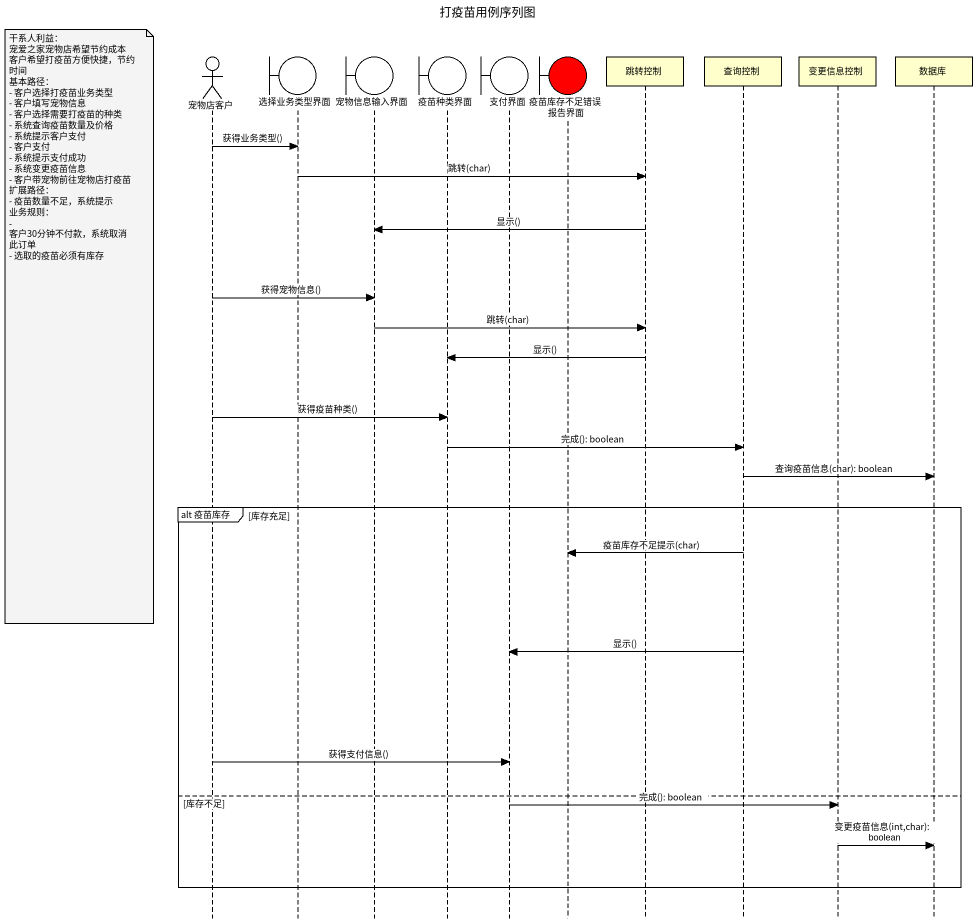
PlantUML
@startuml
title 打疫苗用例序列图
hide footbox
actor 宠物店客户
boundary 选择业务类型界面
boundary 宠物信息输入界面
boundary 疫苗种类界面
boundary 支付界面
boundary 疫苗库存不足错误报告界面 #FF0000
participant 跳转控制
participant 查询控制
participant 变更信息控制
participant 数据库

宠物店客户 -> 选择业务类型界面 : 获得业务类型()
选择业务类型界面 -> 跳转控制 : 跳转(char)
跳转控制 -> 宠物信息输入界面 : 显示()
宠物店客户 -> 宠物信息输入界面 : 获得宠物信息()
note left of 宠物店客户
  干系人利益：
  宠爱之家宠物店希望节约成本
  客户希望打疫苗方便快捷，节约时间
  基本路径：
  - 客户选择打疫苗业务类型
  - 客户填写宠物信息
  - 客户选择需要打疫苗的种类
  - 系统查询疫苗数量及价格
  - 系统提示客户支付
  - 客户支付
  - 系统提示支付成功
  - 系统变更疫苗信息
  - 客户带宠物前往宠物店打疫苗
  扩展路径：
  - 疫苗数量不足，系统提示
  业务规则：
  - 客户30分钟不付款，系统取消此订单
  - 选取的疫苗必须有库存
end note
宠物信息输入界面 -> 跳转控制 : 跳转(char)
跳转控制 -> 疫苗种类界面 : 显示()
宠物店客户 -> 疫苗种类界面 : 获得疫苗种类()
疫苗种类界面 -> 查询控制 : 完成(): boolean
查询控制 -> 数据库 : 查询疫苗信息(char): boolean
group alt 疫苗库存 [库存充足]
  查询控制 -> 疫苗库存不足错误报告界面 : 疫苗库存不足提示(char)
  查询控制 -> 支付界面 : 显示()
  宠物店客户 -> 支付界面 : 获得支付信息()
else 库存不足
  支付界面 -> 变更信息控制 : 完成(): boolean
  变更信息控制 -> 数据库 : 变更疫苗信息(int,char): boolean
end
@enduml
